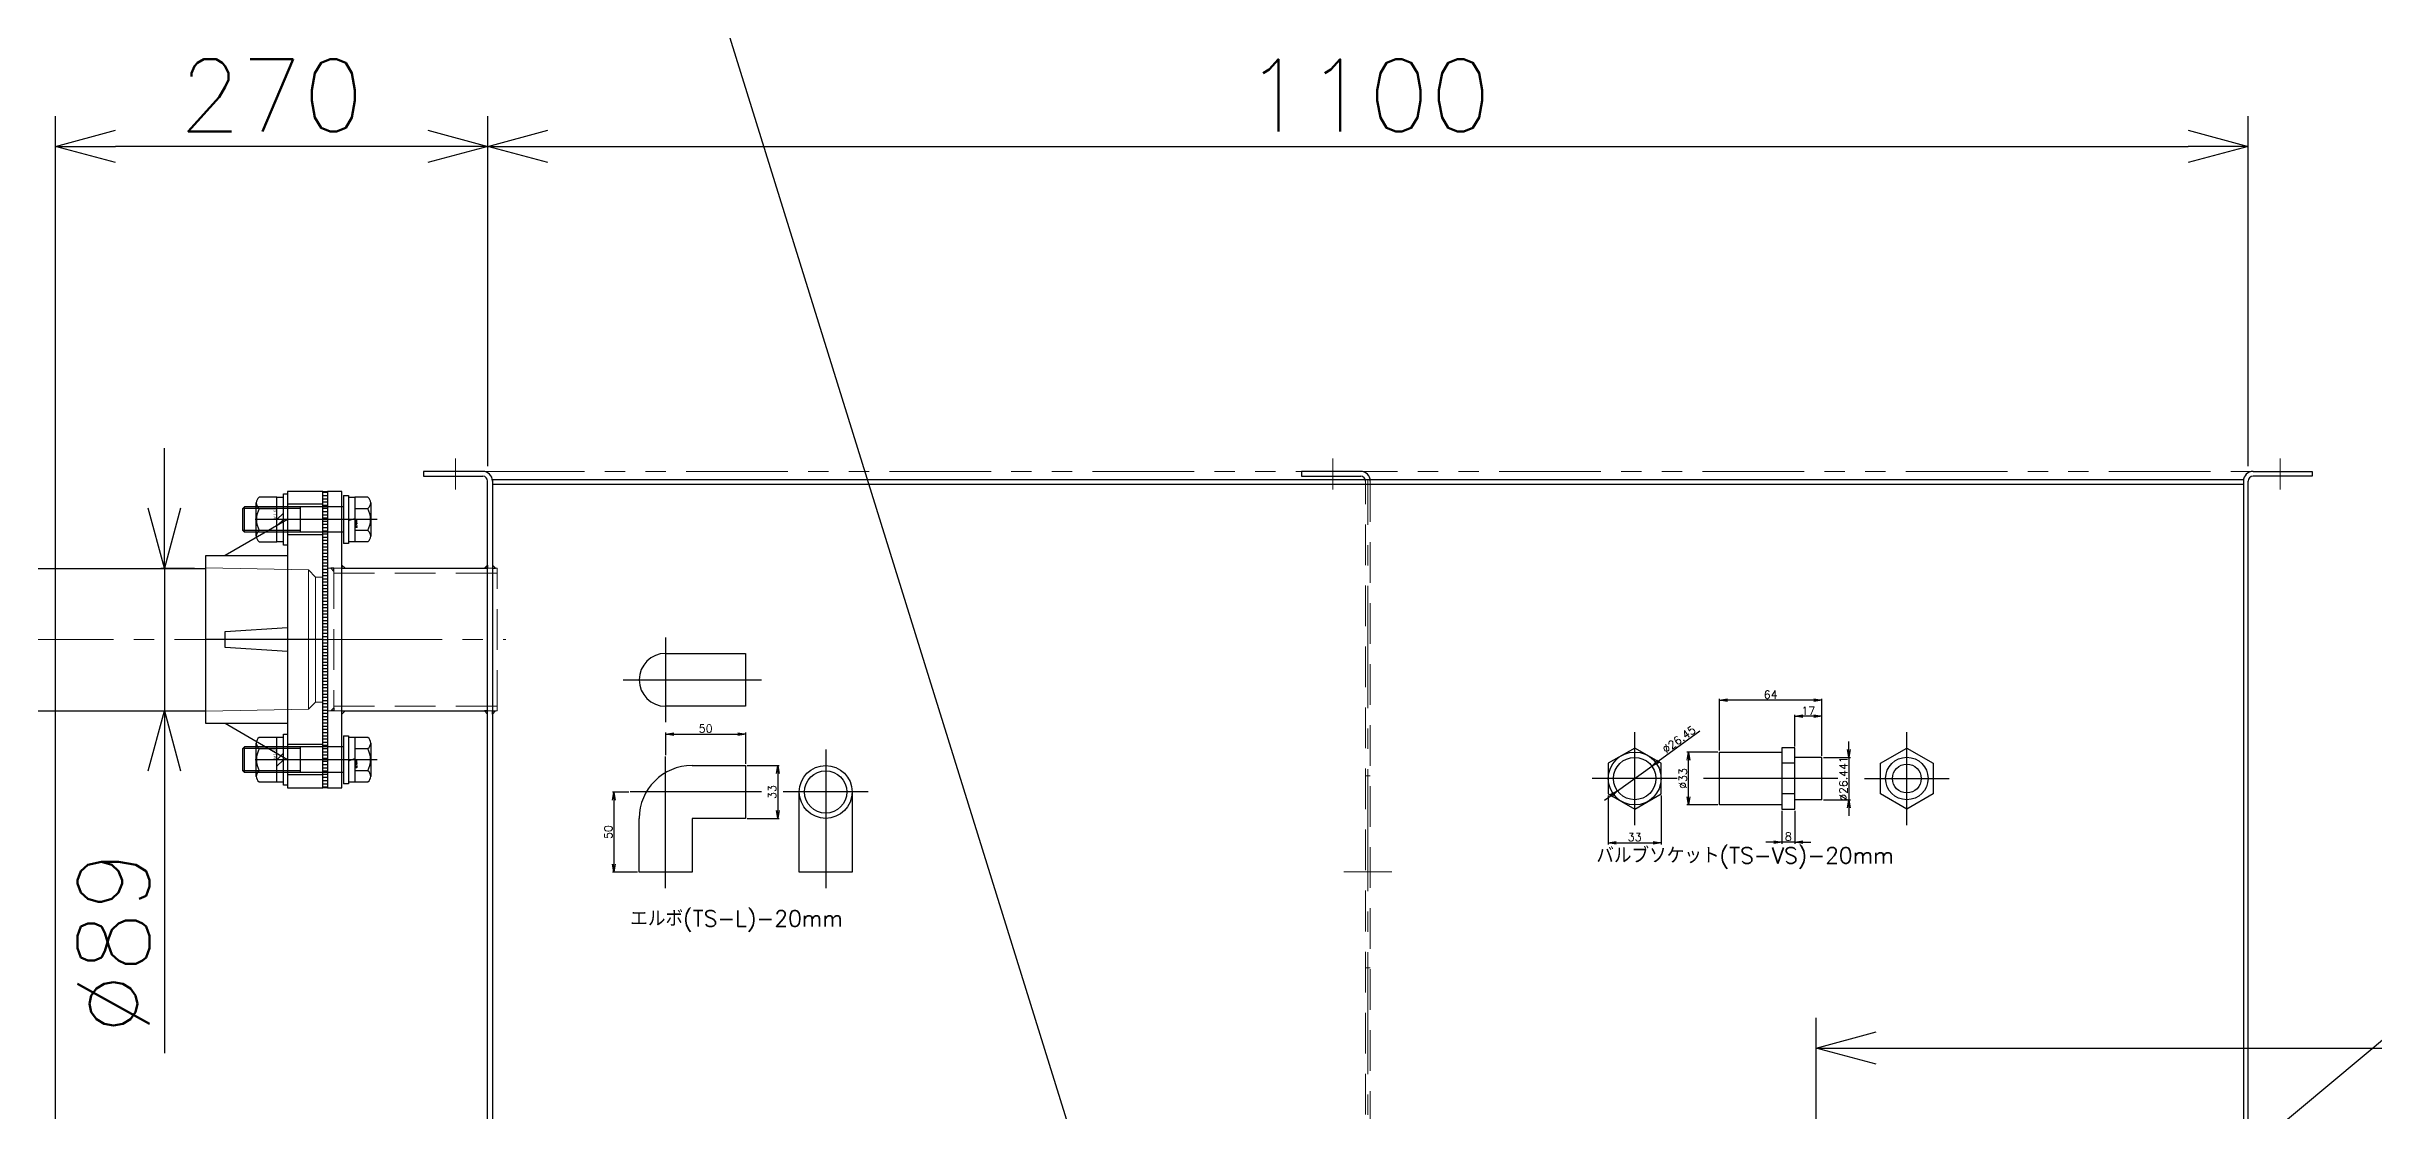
# Model space of a CAD drawing. Header units: millimetres. Extents: x -8731 to 85711, y -14522 to 31379.
# Drawn here: x 74597 to 76051, y 2249 to 2913 of the extents above; entities that cross this region are included whole.
import ezdxf
from ezdxf import colors
from ezdxf.entities.mleader import LeaderData, LeaderLine
from ezdxf.enums import TextEntityAlignment as Align
from ezdxf.math import Vec2, Vec3

# ---------------------------------------------------------------- set-up
doc = ezdxf.new("R2010")
doc.units = ezdxf.units.MM
doc.header["$LTSCALE"] = 4
doc.header["$PDMODE"] = 99
doc.header["$PDSIZE"] = 1
for name, pattern in [('CENTER2', [28.575, 19.05, -3.175, 3.175, -3.175]), ('HIDDEN', [9.525, 6.35, -3.175]), ('PHANTOM2', [31.75, 15.875, -3.175, 3.175, -3.175, 3.175, -3.175])]:
    doc.linetypes.add(name, pattern=pattern)
for name, color, linetype, lineweight in [('04_HIDDEN', 2, 'HIDDEN', 13), ('05_CENTER', 4, 'CENTER2', 13), ('06_PHANTOM', 2, 'PHANTOM2', 13), ('08_DIM', 3, 'Continuous', 13)]:
    doc.layers.add(name, color=color, linetype=linetype, lineweight=lineweight)
doc.layers.add('10_DRAFT', color=8, linetype='Continuous', lineweight=0, plot=False)
for name, color, linetype in [('DIM', 7, 'Continuous'), ('HOJO', 7, 'Continuous'), ('TEXT', 7, 'Continuous')]:
    doc.layers.add(name, color=color, linetype=linetype)
doc.styles.add('KANJI0', font='txt.shx', dxfattribs={"width": 0.9, "height": 30, "bigfont": 'bigfont'})
doc.styles.add('KSS_TXT', font='txt.shx', dxfattribs={"bigfont": 'extfont2.shx'})
doc.styles.get("Standard").update_dxf_attribs({"font": 'txt.shx', "bigfont": 'extfont2.shx'})
doc.dimstyles.new('KSS_DIM', dxfattribs={"dimscale": 3, "dimtxt": 3, "dimasz": 2.5, "dimexe": 1.25, "dimexo": 0.625, "dimtad": 1, "dimdsep": 46, "dimtxsty": 'KSS_TXT', "dimblk": 'OPEN30', "dimcen": 0, "dimazin": 2, "dimtfac": 0.75, "dimtmove": 0, "dimatfit": 3, "dimldrblk": 'OPEN30', "dimfxl": 1, "dimtolj": 1, "dimarcsym": 0})
doc.dimstyles.get("Standard").update_dxf_attribs({"dimtxt": 5, "dimasz": 5, "dimexe": 1, "dimexo": 1, "dimgap": 1, "dimtad": 3, "dimdec": 4, "dimdsep": 46, "dimtxsty": 'Standard', "dimblk1": 'OPEN', "dimblk2": 'OPEN', "dimsah": 1, "dimcen": 0, "dimadec": 0, "dimazin": 0, "dimtfac": 1, "dimtdec": 4, "dimtix": 1, "dimtmove": 2, "dimatfit": 3, "dimldrblk": 'OPEN', "dimfxl": 1, "dimtvp": 1, "dimtolj": 1, "dimtzin": 0, "dimarcsym": 0})

# ---------------------------------------------------------------- blocks, each defined once
blk = doc.blocks.new('AM_BALLOON1')
at = {"transparency": 16777216}
blk.add_circle((0, 0), 5, dxfattribs=at)
blk.add_attdef('B_NUMBER', text='', height=3, dxfattribs=at).set_placement((0, 0), align=Align.MIDDLE_CENTER)
blk = doc.blocks.new('_OPEN')
at = {"color": 0, "linetype": 'ByBlock'}
for p, q in [((-1, 0.167), (0, 0)), ((0, 0), (-1, -0.167)), ((0, 0), (-1, 0))]:
    blk.add_line(p, q, dxfattribs=at)
blk = doc.blocks.new('A$C458E1DAF_1')
at = {"color": 0}
for p, q in [((-13.9, 15.1), (-13.9, 7)), ((-10.4, 17), (10.4, 17)), ((-6.9, 7), (-6.9, 15.1)), ((6.9, 15.1), (6.9, 7)), ((13.8, 7), (13.8, 15.1)), ((-15, 0), (-15, 3)), ((-15, 3), (15, 3)), ((-15, 0), (15, 0)), ((-14, 3), (-14, 7)), ((-14, 7), (14, 7)), ((-8, 0), (-8, -61.9)), ((0.7, 3), (-0.7, 7)), ((8, 0), (8, -61.9)), ((14, 7), (14, 3)), ((15, 3), (15, 0)), ((8, -27), (-8, -27)), ((-6.9, -27), (-6.9, -63)), ((6.9, -27), (6.9, -63)), ((8, -61.9), (-8, -61.9)), ((-8, -61.9), (-6.9, -63)), ((6.9, -63), (-6.9, -63)), ((8, -61.9), (6.9, -63))]:
    blk.add_line(p, q, dxfattribs=at)
at = {"color": 0, "linetype": 'CENTER2'}
blk.add_line((0, 20.9), (0, -66), dxfattribs=at)
at = {"color": 0}
for centre, radius, start, end in [((-10.4, 12.8), 4.16, 33.626, 146.374), ((0, 3.1), 13.8, 60, 120), ((10.4, 12.8), 4.16, 33.626, 146.374)]:
    blk.add_arc(centre, radius, start, end, dxfattribs=at)
at = {"layer": '10_DRAFT', "style": 'KANJI0', "width": 0.82}
blk.add_text('M16x70', height=1, dxfattribs=at).set_placement((0.4, 7.5))
blk = doc.blocks.new('A$C31EE73BD_1_1_1')
h = blk.add_hatch()
h.set_pattern_fill('_USER', color=3, scale=2, pattern_type=0)
h.set_pattern_definition([(0, (-5932.5162, -6999.3153), (0, 2), [])])
h.paths.add_polyline_path([(0, 92.5), (-3, 92.5), (-3, -92.5), (0, -92.5)])
at = {"color": 3}
blk.add_lwpolyline([(0, -92.5), (-3, -92.5), (-3, 92.5), (0, 92.5)], close=True, dxfattribs=at)
blk = doc.blocks.new('M16Nza_1_1_1')
at = {"color": 0}
for p, q in [((-13.9, 17.7), (-13.9, 6.6)), ((-10.4, 19.6), (10.4, 19.6)), ((-6.9, 6.6), (-6.9, 17.7)), ((6.9, 17.7), (6.9, 6.6)), ((13.9, 6.6), (13.9, 17.7)), ((-14, 2.6), (-14, 6.6)), ((-14, 6.6), (14, 6.6)), ((-4, 6.6), (0, 2.6)), ((0, 6.6), (4, 2.6)), ((14, 6.6), (14, 2.6))]:
    blk.add_line(p, q, dxfattribs=at)
at = {"color": 0, "linetype": 'CENTER2'}
blk.add_line((0, 0), (0, 19.6), dxfattribs=at)
at = {"color": 0}
blk.add_lwpolyline([(-16, 2.6), (16, 2.6), (16, 0), (-16, 0)], close=True, dxfattribs=at)
for centre, radius, start, end in [((-10.4, 15.4), 4.16, 33.626, 146.374), ((0, 5.7), 13.8, 60, 120), ((10.4, 15.4), 4.16, 33.626, 146.374)]:
    blk.add_arc(centre, radius, start, end, dxfattribs=at)
at = {"layer": '10_DRAFT', "style": 'KANJI0', "width": 0.82}
blk.add_text('Ｍ１６', height=1.71, dxfattribs=at).set_placement((0.4, 6.8))
blk = doc.blocks.new('TSフランジ-JIS10K-80mmb_1')
at = {"color": 0}
for p, q in [((-52.5, 73), (52.5, 73)), ((-52.5, 22), (-52.5, 73)), ((52.5, 73), (52.5, 22)), ((-75, 22), (-52.5, 61)), ((-7.5, 22), (-5, 61)), ((-5, 61), (5, 61)), ((5, 61), (7.5, 22)), ((75, 22), (52.5, 61)), ((-92.5, 22), (-92.5, 0)), ((92.5, 22), (-92.5, 22)), ((92.5, 0), (92.5, 22)), ((-92.5, 0), (92.5, 0))]:
    blk.add_line(p, q, dxfattribs=at)
at = {"color": 0, "linetype": 'CENTER2'}
for p, q in [((0, 0), (0, 73)), ((-75, -5.6), (-75, 27)), ((75, -5.6), (75, 27))]:
    blk.add_line(p, q, dxfattribs=at)
at = {"color": 0, "linetype": 'HIDDEN'}
for p, q in [((-84.5, 0), (-84.5, 22)), ((-65.5, 0), (-65.5, 22)), ((65.5, 0), (65.5, 22)), ((84.5, 0), (84.5, 22))]:
    blk.add_line(p, q, dxfattribs=at)
at = {"layer": '10_DRAFT'}
for p, q in [((-44.8, 73), (-43.5, 9)), ((44.8, 73), (43.5, 9)), ((-43.5, 9), (-39, 4.5)), ((-43.5, 9), (43.5, 9)), ((-39, 4.5), (-39, 0)), ((-39, 4.5), (39, 4.5)), ((43.5, 9), (39, 4.5)), ((39, 4.5), (39, 0))]:
    blk.add_line(p, q, dxfattribs=at)
blk = doc.blocks.new('A$C48C628A5_1_1_1')
at = {"color": 0}
for p, q in [((-60, 199.5), (74, 199.5)), ((-60, 110.5), (74, 110.5))]:
    blk.add_line(p, q, dxfattribs=at)
at = {"layer": '05_CENTER'}
blk.add_line((-60, 155), (74, 155), dxfattribs=at)
at = {"color": 4, "rotation": 90}
blk.add_blockref('TSフランジ-JIS10K-80mmb_1', (147, 155), dxfattribs=at)
blk.add_blockref('A$C31EE73BD_1_1_1', (150, 155))
for name, p, rotation in [('A$C458E1DAF_1', (160, 230), 270), ('M16Nza_1_1_1', (125, 230), 90), ('A$C458E1DAF_1', (160, 80), 270), ('M16Nza_1_1_1', (125, 80), 90)]:
    blk.add_blockref(name, p, dxfattribs=dict(rotation=rotation))
blk = doc.blocks.new('_Open30')
at = {"color": 0, "linetype": 'ByBlock', "lineweight": -2}
for p, q in [((-1, 0.268), (0, 0)), ((0, 0), (-1, -0.268)), ((0, 0), (-1, 0))]:
    blk.add_line(p, q, dxfattribs=at)
blk = doc.blocks.new('*D4639')
at = {"layer": '08_DIM', "color": 0, "lineweight": -2, "transparency": 16777216}
for p, q in [((74602.9, 2055.1), (74602.9, 2869.5)), ((74872.9, 2651.1), (74872.9, 2869.5)), ((74835.4, 2850.7), (74640.4, 2850.7))]:
    blk.add_line(p, q, dxfattribs=at)
at = {"layer": 'Defpoints', "color": 0, "transparency": 16777216}
for p in [(74602.9, 2850.7), (74872.9, 2641.7), (74602.9, 2045.7)]:
    blk.add_point(p, dxfattribs=at)
at = {"layer": '08_DIM', "color": 0, "lineweight": -2, "transparency": 16777216, "xscale": 37.5, "yscale": 37.5, "zscale": 37.5, "rotation": 180}
blk.add_blockref('_Open30', (74602.9, 2850.7), dxfattribs=at)
at = {"layer": '08_DIM', "color": 0, "lineweight": -2, "transparency": 16777216, "xscale": 37.5, "yscale": 37.5, "zscale": 37.5}
blk.add_blockref('_Open30', (74872.9, 2850.7), dxfattribs=at)
at = {"layer": '08_DIM', "color": 0, "transparency": 16777216, "insert": (74737.9, 2882.6), "char_height": 45, "attachment_point": 5, "style": 'KSS_TXT'}
blk.add_mtext('\\A1;270', dxfattribs=at)
blk = doc.blocks.new('*D4640')
at = {"layer": '08_DIM', "color": 0, "lineweight": -2, "transparency": 16777216}
for p, q in [((74872.9, 2651.1), (74872.9, 2869.5)), ((75972.9, 2651.1), (75972.9, 2869.5)), ((74910.4, 2850.7), (75935.4, 2850.7))]:
    blk.add_line(p, q, dxfattribs=at)
at = {"layer": 'Defpoints', "color": 0, "transparency": 16777216}
for p in [(75972.9, 2850.7), (74872.9, 2641.7), (75972.9, 2641.7)]:
    blk.add_point(p, dxfattribs=at)
at = {"layer": '08_DIM', "color": 0, "lineweight": -2, "transparency": 16777216, "xscale": 37.5, "yscale": 37.5, "zscale": 37.5, "rotation": 180}
blk.add_blockref('_Open30', (74872.9, 2850.7), dxfattribs=at)
at = {"layer": '08_DIM', "color": 0, "lineweight": -2, "transparency": 16777216, "xscale": 37.5, "yscale": 37.5, "zscale": 37.5}
blk.add_blockref('_Open30', (75972.9, 2850.7), dxfattribs=at)
at = {"layer": '08_DIM', "color": 0, "transparency": 16777216, "insert": (75422.9, 2882.6), "char_height": 45, "attachment_point": 5, "style": 'KSS_TXT'}
blk.add_mtext('\\A1;1100', dxfattribs=at)
blk = doc.blocks.new('*D4704')
at = {"layer": '08_DIM', "color": 0, "lineweight": -2, "transparency": 16777216}
for p, q in [((75702.9, 2090.3), (75702.9, 2306.4)), ((76852.9, 1989.6), (76852.9, 2306.4)), ((75740.4, 2287.6), (76815.4, 2287.6))]:
    blk.add_line(p, q, dxfattribs=at)
at = {"layer": 'Defpoints', "color": 0, "transparency": 16777216}
for p in [(76852.9, 2287.6), (75702.9, 2081), (76852.9, 1980.2)]:
    blk.add_point(p, dxfattribs=at)
at = {"layer": '08_DIM', "color": 0, "lineweight": -2, "transparency": 16777216, "xscale": 37.5, "yscale": 37.5, "zscale": 37.5, "rotation": 180}
blk.add_blockref('_Open30', (75702.9, 2287.6), dxfattribs=at)
at = {"layer": '08_DIM', "color": 0, "lineweight": -2, "transparency": 16777216, "xscale": 37.5, "yscale": 37.5, "zscale": 37.5}
blk.add_blockref('_Open30', (76852.9, 2287.6), dxfattribs=at)
at = {"layer": '08_DIM', "color": 0, "transparency": 16777216, "insert": (76277.9, 2319.5), "char_height": 45, "attachment_point": 5, "style": 'KSS_TXT'}
blk.add_mtext('\\A1;1150', dxfattribs=at)
blk = doc.blocks.new('*D4713')
at = {"layer": '08_DIM', "color": 0, "lineweight": -2, "transparency": 16777216}
for p, q in [((74670.9, 2624.7), (74670.9, 2662.2)), ((74668.6, 2587.2), (74689.7, 2587.2)), ((74670.9, 2587.2), (74670.9, 2498.2)), ((74668.8, 2498.2), (74689.7, 2498.2)), ((74670.9, 2460.7), (74670.9, 2284.4))]:
    blk.add_line(p, q, dxfattribs=at)
at = {"layer": 'Defpoints', "color": 0, "transparency": 16777216}
for p in [(74659.3, 2587.2), (74659.4, 2498.2), (74670.9, 2498.2)]:
    blk.add_point(p, dxfattribs=at)
at = {"layer": '08_DIM', "color": 0, "lineweight": -2, "transparency": 16777216, "xscale": 37.5, "yscale": 37.5, "zscale": 37.5}
for p, rotation in [((74670.9, 2587.2), 270), ((74670.9, 2498.2), 90)]:
    blk.add_blockref('_Open30', p, dxfattribs=dict(at, rotation=rotation))
at = {"layer": '08_DIM', "color": 0, "transparency": 16777216, "insert": (74639.1, 2353.8), "char_height": 45, "attachment_point": 5, "rotation": 90, "style": 'KSS_TXT'}
blk.add_mtext('\\A1;%%C89', dxfattribs=at)
blk = doc.blocks.new('*D4809')
at = {"layer": 'Defpoints', "color": 0, "linetype": 'Continuous', "transparency": 16777216}
for p in [(74962, 2447.5), (74951.8, 2397.5), (74967.6, 2397.5)]:
    blk.add_point(p, dxfattribs=at)
at = {"layer": 'DIM', "color": 0, "linetype": 'Continuous', "lineweight": -2, "transparency": 16777216}
for p, q in [((74961, 2447.5), (74950.8, 2447.5)), ((74951.8, 2442.5), (74951.8, 2402.5)), ((74966.6, 2397.5), (74950.8, 2397.5))]:
    blk.add_line(p, q, dxfattribs=at)
at = {"layer": 'DIM', "color": 0, "linetype": 'Continuous', "lineweight": -2, "transparency": 16777216, "xscale": 5, "yscale": 5, "zscale": 5}
for p, rotation in [((74951.8, 2447.5), 90), ((74951.8, 2397.5), 270)]:
    blk.add_blockref('_OPEN', p, dxfattribs=dict(at, rotation=rotation))
at = {"layer": 'DIM', "color": 0, "linetype": 'Continuous', "transparency": 16777216, "insert": (74948.3, 2422.5), "char_height": 5, "attachment_point": 5, "rotation": 90}
blk.add_mtext('\\A1;50', dxfattribs=at)
blk = doc.blocks.new('*D4810')
at = {"layer": 'Defpoints', "color": 0, "linetype": 'Continuous', "transparency": 16777216}
for p in [(75034.1, 2483.6), (74984.1, 2469.6), (75034.1, 2464)]:
    blk.add_point(p, dxfattribs=at)
at = {"layer": 'DIM', "color": 0, "linetype": 'Continuous', "lineweight": -2, "transparency": 16777216}
for p, q in [((74984.1, 2470.6), (74984.1, 2484.6)), ((74989.1, 2483.6), (75029.1, 2483.6)), ((75034.1, 2465), (75034.1, 2484.6))]:
    blk.add_line(p, q, dxfattribs=at)
at = {"layer": 'DIM', "color": 0, "linetype": 'Continuous', "lineweight": -2, "transparency": 16777216, "xscale": 5, "yscale": 5, "zscale": 5, "rotation": 180}
blk.add_blockref('_OPEN', (74984.1, 2483.6), dxfattribs=at)
at = {"layer": 'DIM', "color": 0, "linetype": 'Continuous', "lineweight": -2, "transparency": 16777216, "xscale": 5, "yscale": 5, "zscale": 5}
blk.add_blockref('_OPEN', (75034.1, 2483.6), dxfattribs=at)
at = {"layer": 'DIM', "color": 0, "linetype": 'Continuous', "transparency": 16777216, "insert": (75009.1, 2487.1), "char_height": 5, "attachment_point": 5}
blk.add_mtext('\\A1;50', dxfattribs=at)
blk = doc.blocks.new('*D4811')
at = {"layer": 'Defpoints', "color": 0, "linetype": 'Continuous', "transparency": 16777216}
for p in [(75034.1, 2464), (75034.1, 2431), (75054.1, 2431)]:
    blk.add_point(p, dxfattribs=at)
at = {"layer": 'DIM', "color": 0, "linetype": 'Continuous', "lineweight": -2, "transparency": 16777216}
for p, q in [((75035.1, 2464), (75055.1, 2464)), ((75054.1, 2459), (75054.1, 2436)), ((75035.1, 2431), (75055.1, 2431))]:
    blk.add_line(p, q, dxfattribs=at)
at = {"layer": 'DIM', "color": 0, "linetype": 'Continuous', "lineweight": -2, "transparency": 16777216, "xscale": 5, "yscale": 5, "zscale": 5}
for p, rotation in [((75054.1, 2464), 90), ((75054.1, 2431), 270)]:
    blk.add_blockref('_OPEN', p, dxfattribs=dict(at, rotation=rotation))
at = {"layer": 'DIM', "color": 0, "linetype": 'Continuous', "transparency": 16777216, "insert": (75050.6, 2447.5), "char_height": 5, "attachment_point": 5, "rotation": 90}
blk.add_mtext('\\A1;33', dxfattribs=at)
blk = doc.blocks.new('*D4812')
at = {"layer": 'Defpoints', "color": 0, "linetype": 'Continuous', "transparency": 16777216}
for p in [(75681.5, 2436.8), (75689.5, 2436.8), (75681.5, 2416.2)]:
    blk.add_point(p, dxfattribs=at)
at = {"layer": 'DIM', "color": 0, "linetype": 'Continuous', "lineweight": -2, "transparency": 16777216}
for p, q in [((75681.5, 2435.8), (75681.5, 2415.2)), ((75689.5, 2435.8), (75689.5, 2415.2)), ((75676.5, 2416.2), (75671.5, 2416.2)), ((75689.5, 2416.2), (75681.5, 2416.2)), ((75694.5, 2416.2), (75699.5, 2416.2))]:
    blk.add_line(p, q, dxfattribs=at)
at = {"layer": 'DIM', "color": 0, "linetype": 'Continuous', "lineweight": -2, "transparency": 16777216, "xscale": 5, "yscale": 5, "zscale": 5}
blk.add_blockref('_OPEN', (75681.5, 2416.2), dxfattribs=at)
at = {"layer": 'DIM', "color": 0, "linetype": 'Continuous', "lineweight": -2, "transparency": 16777216, "xscale": 5, "yscale": 5, "zscale": 5, "rotation": 180}
blk.add_blockref('_OPEN', (75689.5, 2416.2), dxfattribs=at)
at = {"layer": 'DIM', "color": 0, "linetype": 'Continuous', "transparency": 16777216, "insert": (75685.5, 2419.7), "char_height": 5, "attachment_point": 5}
blk.add_mtext('\\A1;8', dxfattribs=at)
blk = doc.blocks.new('*D4813')
at = {"layer": 'Defpoints', "color": 0, "linetype": 'Continuous', "transparency": 16777216}
for p in [(75573, 2446.4), (75606, 2446.4), (75606, 2415.8)]:
    blk.add_point(p, dxfattribs=at)
at = {"layer": 'DIM', "color": 0, "linetype": 'Continuous', "lineweight": -2, "transparency": 16777216}
for p, q in [((75573, 2445.4), (75573, 2414.8)), ((75606, 2445.4), (75606, 2414.8)), ((75578, 2415.8), (75601, 2415.8))]:
    blk.add_line(p, q, dxfattribs=at)
at = {"layer": 'DIM', "color": 0, "linetype": 'Continuous', "lineweight": -2, "transparency": 16777216, "xscale": 5, "yscale": 5, "zscale": 5, "rotation": 180}
blk.add_blockref('_OPEN', (75573, 2415.8), dxfattribs=at)
at = {"layer": 'DIM', "color": 0, "linetype": 'Continuous', "lineweight": -2, "transparency": 16777216, "xscale": 5, "yscale": 5, "zscale": 5}
blk.add_blockref('_OPEN', (75606, 2415.8), dxfattribs=at)
at = {"layer": 'DIM', "color": 0, "linetype": 'Continuous', "transparency": 16777216, "insert": (75589.5, 2419.3), "char_height": 5, "attachment_point": 5}
blk.add_mtext('\\A1;33', dxfattribs=at)
blk = doc.blocks.new('*D4814')
at = {"layer": 'Defpoints', "color": 0, "linetype": 'Continuous', "transparency": 16777216}
for p in [(75623.2, 2472.4), (75642.5, 2472.4), (75642.5, 2439.4)]:
    blk.add_point(p, dxfattribs=at)
at = {"layer": 'DIM', "color": 0, "linetype": 'Continuous', "lineweight": -2, "transparency": 16777216}
for p, q in [((75641.5, 2472.4), (75622.2, 2472.4)), ((75623.2, 2444.4), (75623.2, 2467.4)), ((75641.5, 2439.4), (75622.2, 2439.4))]:
    blk.add_line(p, q, dxfattribs=at)
at = {"layer": 'DIM', "color": 0, "linetype": 'Continuous', "lineweight": -2, "transparency": 16777216, "xscale": 5, "yscale": 5, "zscale": 5}
for p, rotation in [((75623.2, 2472.4), 90), ((75623.2, 2439.4), 270)]:
    blk.add_blockref('_OPEN', p, dxfattribs=dict(at, rotation=rotation))
at = {"layer": 'DIM', "color": 0, "linetype": 'Continuous', "transparency": 16777216, "insert": (75619.7, 2455.9), "char_height": 5, "attachment_point": 5, "rotation": 90}
blk.add_mtext('\\A1;%%c33', dxfattribs=at)
blk = doc.blocks.new('*D4815')
at = {"layer": 'Defpoints', "color": 0, "linetype": 'Continuous', "transparency": 16777216}
for p in [(75689.5, 2494.8), (75689.5, 2475), (75706.5, 2469.2)]:
    blk.add_point(p, dxfattribs=at)
at = {"layer": 'DIM', "color": 0, "linetype": 'Continuous', "lineweight": -2, "transparency": 16777216}
for p, q in [((75689.5, 2476), (75689.5, 2495.8)), ((75701.5, 2494.8), (75694.5, 2494.8)), ((75706.5, 2470.2), (75706.5, 2495.8))]:
    blk.add_line(p, q, dxfattribs=at)
at = {"layer": 'DIM', "color": 0, "linetype": 'Continuous', "lineweight": -2, "transparency": 16777216, "xscale": 5, "yscale": 5, "zscale": 5, "rotation": 180}
blk.add_blockref('_OPEN', (75689.5, 2494.8), dxfattribs=at)
at = {"layer": 'DIM', "color": 0, "linetype": 'Continuous', "lineweight": -2, "transparency": 16777216, "xscale": 5, "yscale": 5, "zscale": 5}
blk.add_blockref('_OPEN', (75706.5, 2494.8), dxfattribs=at)
at = {"layer": 'DIM', "color": 0, "linetype": 'Continuous', "transparency": 16777216, "insert": (75698, 2498.3), "char_height": 5, "attachment_point": 5}
blk.add_mtext('\\A1;17', dxfattribs=at)
blk = doc.blocks.new('*D4816')
at = {"layer": 'Defpoints', "color": 0, "linetype": 'Continuous', "transparency": 16777216}
for p in [(75642.5, 2504.8), (75642.5, 2472.4), (75706.5, 2469.2)]:
    blk.add_point(p, dxfattribs=at)
at = {"layer": 'DIM', "color": 0, "linetype": 'Continuous', "lineweight": -2, "transparency": 16777216}
for p, q in [((75642.5, 2473.4), (75642.5, 2505.8)), ((75701.5, 2504.8), (75647.5, 2504.8)), ((75706.5, 2470.2), (75706.5, 2505.8))]:
    blk.add_line(p, q, dxfattribs=at)
at = {"layer": 'DIM', "color": 0, "linetype": 'Continuous', "lineweight": -2, "transparency": 16777216, "xscale": 5, "yscale": 5, "zscale": 5, "rotation": 180}
blk.add_blockref('_OPEN', (75642.5, 2504.8), dxfattribs=at)
at = {"layer": 'DIM', "color": 0, "linetype": 'Continuous', "lineweight": -2, "transparency": 16777216, "xscale": 5, "yscale": 5, "zscale": 5}
blk.add_blockref('_OPEN', (75706.5, 2504.8), dxfattribs=at)
at = {"layer": 'DIM', "color": 0, "linetype": 'Continuous', "transparency": 16777216, "insert": (75674.5, 2508.3), "char_height": 5, "attachment_point": 5}
blk.add_mtext('\\A1;64', dxfattribs=at)
blk = doc.blocks.new('*D4817')
at = {"layer": 'Defpoints', "color": 0, "linetype": 'Continuous', "transparency": 16777216}
for p in [(75600.3, 2463.7), (75578.8, 2448.2)]:
    blk.add_point(p, dxfattribs=at)
at = {"layer": 'DIM', "color": 0, "linetype": 'Continuous', "lineweight": -2, "transparency": 16777216}
for p, q in [((75630.2, 2485.4), (75604.3, 2466.6)), ((75578.8, 2448.2), (75600.3, 2463.7)), ((75574.8, 2445.2), (75570.7, 2442.3))]:
    blk.add_line(p, q, dxfattribs=at)
at = {"layer": 'DIM', "color": 0, "linetype": 'Continuous', "lineweight": -2, "transparency": 16777216, "xscale": 5, "yscale": 5, "zscale": 5}
for p, rotation in [((75600.3, 2463.7), 215.9084803045367), ((75578.8, 2448.2), 35.9084803045367)]:
    blk.add_blockref('_OPEN', p, dxfattribs=dict(at, rotation=rotation))
at = {"layer": 'DIM', "color": 0, "linetype": 'Continuous', "transparency": 16777216, "insert": (75617.2, 2480.3), "char_height": 5, "attachment_point": 5, "rotation": 35.9085}
blk.add_mtext('\\A1;∅26.45', dxfattribs=at)
blk = doc.blocks.new('*D4818')
at = {"layer": 'Defpoints', "color": 0, "linetype": 'Continuous', "transparency": 16777216}
for p in [(75706.5, 2469.1), (75706.5, 2442.7), (75723.4, 2442.7)]:
    blk.add_point(p, dxfattribs=at)
at = {"layer": 'DIM', "color": 0, "linetype": 'Continuous', "lineweight": -2, "transparency": 16777216}
for p, q in [((75723.4, 2474.1), (75723.4, 2479.1)), ((75707.5, 2469.1), (75724.4, 2469.1)), ((75723.4, 2469.1), (75723.4, 2442.7)), ((75707.5, 2442.7), (75724.4, 2442.7)), ((75723.4, 2437.7), (75723.4, 2432.7))]:
    blk.add_line(p, q, dxfattribs=at)
at = {"layer": 'DIM', "color": 0, "linetype": 'Continuous', "lineweight": -2, "transparency": 16777216, "xscale": 5, "yscale": 5, "zscale": 5}
for p, rotation in [((75723.4, 2469.1), 270), ((75723.4, 2442.7), 90)]:
    blk.add_blockref('_OPEN', p, dxfattribs=dict(at, rotation=rotation))
at = {"layer": 'DIM', "color": 0, "linetype": 'Continuous', "transparency": 16777216, "insert": (75719.9, 2455.9), "char_height": 5, "attachment_point": 5, "rotation": 90}
blk.add_mtext('\\A1;%%c26.441', dxfattribs=at)

msp = doc.modelspace()

# ---------------------------------------------------------------- linework, layer by layer
for p, q in [((74869.86228, 2647.69256), (74832.86228, 2647.69256)), ((74832.86228, 2647.69256), (74832.86228, 2644.69256)), ((75418.36228, 2647.69256), (75381.36228, 2647.69256)), ((75381.36228, 2647.69256), (75381.36228, 2644.69256)), ((75975.86228, 2647.69256), (76012.86228, 2647.69256)), ((76012.86228, 2647.69256), (76012.86228, 2644.69256)), ((74832.86228, 2644.69256), (74869.86228, 2644.69256)), ((75381.36228, 2644.69256), (75418.36228, 2644.69256)), ((76012.86228, 2644.69256), (75975.86228, 2644.69256))]:
    msp.add_line(p, q)
at = {"color": 0}
for p, q in [((74872.86228, 2053.69256), (74872.86228, 2641.69256)), ((74875.86228, 2642.69256), (75969.86228, 2642.69256)), ((74875.86228, 2642.69256), (75969.86228, 2642.69256)), ((74875.86228, 2642.69256), (74875.86228, 2052.69256)), ((74875.86228, 2639.69256), (75969.86228, 2639.69256)), ((75421.36228, 2642.69256), (75424.36228, 2642.69256)), ((75969.86228, 2642.69256), (75969.86228, 2052.69256)), ((75972.86228, 2053.69256), (75972.86228, 2641.69256)), ((74781.86228, 2587.24256), (74872.86228, 2587.24256)), ((74781.86228, 2498.14256), (74872.86228, 2498.14256))]:
    msp.add_line(p, q, dxfattribs=at)
at = {"color": 7, "linetype": 'Continuous'}
for p, q in [((74984.06568, 2534.04259), (75034.06568, 2534.04259)), ((75034.06568, 2534.04259), (75034.06568, 2501.04259)), ((75034.06568, 2501.04259), (74984.06568, 2501.04259)), ((75589.54995, 2474.97292), (75573.04995, 2465.44664)), ((75606.04995, 2465.44664), (75589.54995, 2474.97292)), ((75642.54995, 2439.42036), (75642.54995, 2472.42036)), ((75642.54995, 2472.42036), (75681.54995, 2472.42036)), ((75681.54995, 2474.99664), (75681.54995, 2436.84409)), ((75689.54995, 2474.99664), (75681.54995, 2474.99664)), ((75689.54995, 2436.84409), (75689.54995, 2474.99664)), ((75743.04995, 2465.44664), (75759.54995, 2474.97292)), ((75759.54995, 2474.97292), (75776.04995, 2465.44664)), ((75000.56569, 2464.04259), (75034.06568, 2464.04259)), ((75034.06568, 2464.04259), (75034.06568, 2431.04259)), ((75573.04995, 2465.44664), (75573.04995, 2446.39408)), ((75606.04995, 2446.39408), (75606.04995, 2465.44664)), ((75689.54995, 2465.47036), (75681.54995, 2465.47036)), ((75706.54995, 2469.14086), (75689.54995, 2469.14086)), ((75706.54995, 2442.69986), (75706.54995, 2469.14086)), ((75743.04995, 2446.39408), (75743.04995, 2465.44664)), ((75776.04995, 2465.44664), (75776.04995, 2446.39408)), ((75067.56568, 2397.54259), (75067.56568, 2447.54259)), ((75100.56568, 2447.54259), (75100.56568, 2397.54259)), ((75573.04995, 2446.39408), (75589.54995, 2436.86781)), ((75589.54995, 2436.86781), (75606.04995, 2446.39408)), ((75689.54995, 2446.37036), (75681.54995, 2446.37036)), ((75706.54995, 2442.69986), (75689.54995, 2442.69986)), ((75759.54995, 2436.86781), (75743.04995, 2446.39408)), ((75776.04995, 2446.39408), (75759.54995, 2436.86781)), ((74967.56568, 2397.54259), (74967.56568, 2431.04258)), ((75000.56568, 2431.04258), (75000.56568, 2397.54259)), ((75034.06568, 2431.04259), (75000.56569, 2431.04259)), ((75681.54995, 2439.42036), (75642.54995, 2439.42036)), ((75681.54995, 2436.84409), (75689.54995, 2436.84409)), ((75000.56568, 2397.54259), (74967.56568, 2397.54259)), ((75100.56568, 2397.54259), (75067.56568, 2397.54259))]:
    msp.add_line(p, q, dxfattribs=at)
at = {"color": 0}
msp.add_lwpolyline([(74781.86228, 2635.19256), (74772.86228, 2635.19256), (74772.86228, 2450.19256), (74781.86228, 2450.19256)], close=True, dxfattribs=at)
at = {"color": 3}
for points in [[(74781.86228, 2587.24256), (74783.86228, 2587.24256), (74783.86228, 2587.24256), (74781.86228, 2589.24256)], [(74872.86228, 2587.24256), (74870.86228, 2587.24256), (74870.86228, 2587.24256), (74872.86228, 2589.24256)], [(74875.86228, 2587.24256), (74877.86228, 2587.24256), (74877.86228, 2587.24256), (74875.86228, 2589.24256)], [(74776.86228, 2587.24256), (74774.86228, 2587.24256), (74774.86228, 2587.24256), (74776.86228, 2585.24256)], [(74776.86228, 2498.14256), (74774.86228, 2498.14256), (74774.86228, 2498.14256), (74776.86228, 2500.14256)], [(74781.86228, 2498.14256), (74783.86228, 2498.14256), (74783.86228, 2498.14256), (74781.86228, 2496.14256)], [(74872.86228, 2498.14256), (74870.86228, 2498.14256), (74870.86228, 2498.14256), (74872.86228, 2496.14256)], [(74875.86228, 2498.14256), (74877.86228, 2498.14256), (74877.86228, 2498.14256), (74875.86228, 2496.14256)]]:
    msp.add_lwpolyline(points, close=True, dxfattribs=at)
at = {"color": 7, "linetype": 'Continuous'}
for centre, radius in [((75589.54995, 2455.92036), 16.5), ((75084.06568, 2447.54259), 16.5), ((75084.06568, 2447.54259), 13.225), ((75589.54995, 2455.92036), 13.225), ((75759.54995, 2455.92036), 13.25), ((75759.54995, 2455.92036), 9)]:
    msp.add_circle(centre, radius, dxfattribs=at)
for centre, radius, start, end in [((74869.86228, 2641.69256), 6, 0, 90), ((75418.36228, 2641.69256), 6, 0, 90), ((75975.86228, 2641.69256), 6, 90, 180), ((74869.86228, 2641.69256), 3, 0, 90), ((75418.36228, 2641.69256), 3, 0, 90), ((75975.86228, 2641.69256), 3, 90, 180)]:
    msp.add_arc(centre, radius, start, end)
for centre, radius, end in [((74984.06568, 2517.54259), 16.5, 270), ((75000.56569, 2431.04258), 33.00001, 180)]:
    msp.add_arc(centre, radius, 90, end, dxfattribs=at)
at = {"layer": '04_HIDDEN'}
for p, q in [((75421.36228, 2055.69256), (75421.36228, 2641.69256)), ((75424.36228, 2641.69256), (75424.36228, 2055.69256)), ((74781.86228, 2587.24256), (74772.86228, 2587.24256)), ((74776.86228, 2587.24256), (74776.86228, 2498.14256)), ((74776.86228, 2584.24256), (74878.86228, 2584.24256)), ((74878.86228, 2587.24256), (74872.86228, 2587.24256)), ((74878.86228, 2498.14256), (74878.86228, 2587.24256)), ((74776.86228, 2501.14256), (74878.86228, 2501.14256)), ((74781.86228, 2498.14256), (74772.86228, 2498.14256)), ((74878.86228, 2498.14256), (74872.86228, 2498.14256)), ((75424.36228, 2457.69256), (75421.36228, 2457.69256)), ((75424.36228, 2337.69256), (75421.36228, 2337.69256))]:
    msp.add_line(p, q, dxfattribs=at)
at = {"layer": '05_CENTER'}
for p, q in [((74852.86228, 2636.45797), (74852.86228, 2655.85586)), ((75400.86228, 2636.45797), (75400.86228, 2655.85586)), ((75992.86228, 2636.45797), (75992.86228, 2655.85586)), ((75992.86228, 2636.45797), (75992.86228, 2655.85586)), ((75422.86228, 2042.76419), (75422.86228, 2642.69256)), ((74790.96981, 2617.69256), (74764.43925, 2617.69256)), ((74768.23742, 2542.69256), (74884.21936, 2542.69256)), ((74790.96981, 2467.69256), (74764.43925, 2467.69256)), ((75437.87767, 2397.69256), (75407.81101, 2397.69256))]:
    msp.add_line(p, q, dxfattribs=at)
at = {"layer": '06_PHANTOM'}
msp.add_line((74869.86228, 2647.69256), (75975.86228, 2647.69256), dxfattribs=at)
at = {"layer": 'HOJO', "color": 2, "linetype": 'Continuous'}
for p, q in [((74984.06568, 2544.04259), (74984.06568, 2491.04259)), ((74957.56568, 2517.54259), (75044.06568, 2517.54259)), ((75084.06568, 2474.04259), (75084.06568, 2387.54259)), ((75589.54995, 2426.86781), (75589.54995, 2484.97292)), ((75759.54995, 2426.86781), (75759.54995, 2484.97292)), ((74984.06568, 2387.54259), (74984.06568, 2469.62143)), ((75044.06568, 2447.54259), (74961.98684, 2447.54259)), ((75110.56568, 2447.54259), (75057.56568, 2447.54259)), ((75616.04995, 2455.92036), (75563.04995, 2455.92036)), ((75716.54995, 2455.92036), (75632.54995, 2455.92036)), ((75733.04995, 2455.92036), (75786.04995, 2455.92036))]:
    msp.add_line(p, q, dxfattribs=at)

# ---------------------------------------------------------------- block references
msp.add_blockref('A$C48C628A5_1_1_1', (74622.86234, 2387.69256))

# ---------------------------------------------------------------- texts
at = {"layer": 'TEXT', "color": 7, "linetype": 'Continuous'}
for s, p in [('バルブソケット(TS-VS)-20mm ', (75565.54995, 2402.92036)), ('エルボ(TS-L)-20mm', (74961.98684, 2363.54259))]:
    msp.add_text(s, height=10, dxfattribs=at).set_placement(p)

# ---------------------------------------------------------------- dimensions: what is measured, and where the dimension line sits
at = {"layer": '08_DIM'}
for base, p1, p2, picture, middle in [((74602.86232, 2850.70915), (74872.86228, 2641.69256), (74602.86232, 2045.69256), '*D4639', (74737.8623, 2882.58415)), ((75972.86228, 2850.70915), (74872.86228, 2641.69256), (75972.86228, 2641.69256), '*D4640', (75422.86228, 2882.58415)), ((76852.86234, 2287.62214), (75702.86232, 2080.9707), (76852.86234, 1980.19257), '*D4704', (76277.86233, 2319.49714))]:
    dim = msp.add_linear_dim(base=base, p1=p1, p2=p2, dimstyle='KSS_DIM', override={"dimscale": 15}, dxfattribs=at)
    dim.commit()
    dim.dimension.update_dxf_attribs({"geometry": picture, "text_midpoint": middle})
dim = msp.add_linear_dim(base=(74670.94201, 2498.19256), p1=(74659.25088, 2587.19256), p2=(74659.38411, 2498.19256), angle=90, text='%%C<>', dimstyle='KSS_DIM', override={"dimscale": 15, "dimarcsym": 1}, dxfattribs=at)
dim.commit()
dim.dimension.update_dxf_attribs({"geometry": '*D4713', "text_midpoint": (74639.06701, 2353.81756)})
at = {"layer": 'DIM', "color": 1, "linetype": 'Continuous'}
for base, p1, p2, picture, middle in [((75642.54995, 2504.83294), (75706.54995, 2469.17036), (75642.54995, 2472.42036), '*D4816', (75674.54995, 2508.33294)), ((75689.54995, 2494.83294), (75706.54995, 2469.17036), (75689.54995, 2474.99664), '*D4815', (75698.04995, 2498.33294)), ((75034.06568, 2483.59983), (74984.06568, 2469.62143), (75034.06568, 2464.04259), '*D4810', (75009.06568, 2487.09983)), ((75606.04995, 2415.8303), (75573.04995, 2446.39408), (75606.04995, 2446.39408), '*D4813', (75589.54995, 2419.3303)), ((75681.54995, 2416.24696), (75689.54995, 2436.84409), (75681.54995, 2436.84409), '*D4812', (75685.54995, 2419.74696))]:
    dim = msp.add_linear_dim(base=base, p1=p1, p2=p2, dimstyle='Standard', dxfattribs=at)
    dim.commit()
    dim.dimension.update_dxf_attribs({"geometry": picture, "text_midpoint": middle})
dim = msp.add_diameter_dim_2p(p1=(75578.83829, 2448.164), p2=(75600.2616, 2463.67672), dimstyle='Standard', dxfattribs=at)
dim.commit()
dim.dimension.update_dxf_attribs({"geometry": '*D4817', "text_midpoint": (75617.24281, 2480.29413)})
for base, p1, p2, picture, middle in [((75623.2338, 2472.42036), (75642.54995, 2439.42036), (75642.54995, 2472.42036), '*D4814', (75619.7338, 2455.92036)), ((75723.40446, 2442.69986), (75706.54995, 2469.14086), (75706.54995, 2442.69986), '*D4818', (75719.90446, 2455.92036))]:
    dim = msp.add_linear_dim(base=base, p1=p1, p2=p2, angle=90, text='%%c<>', dimstyle='Standard', dxfattribs=at)
    dim.commit()
    dim.dimension.update_dxf_attribs({"geometry": picture, "text_midpoint": middle})
for base, p1, p2, picture, middle in [((75054.11549, 2431.04259), (75034.06568, 2464.04259), (75034.06568, 2431.04259), '*D4811', (75050.61549, 2447.54259)), ((74951.80728, 2397.54259), (74961.98684, 2447.54259), (74967.56568, 2397.54259), '*D4809', (74948.30728, 2422.54259))]:
    dim = msp.add_linear_dim(base=base, p1=p1, p2=p2, angle=90, dimstyle='Standard', dxfattribs=at)
    dim.commit()
    dim.dimension.update_dxf_attribs({"geometry": picture, "text_midpoint": middle})

# ---------------------------------------------------------------- leaders
at = {"layer": '08_DIM'}
ml = msp.add_multileader_block('Standard', dxfattribs=at)
ml.set_content('AM_BALLOON1', color=256, scale=15)
ml.set_attribute('B_NUMBER', 'C', width=0)
ml.set_leader_properties(color=256, linetype='ByLayer', lineweight=-1)
ml.set_arrow_properties(name='OPEN')
ml.build(insert=Vec2(0, 0))
ml.multileader.update_dxf_attribs({"leader_type": 0, "has_dogleg": 0, "text_right_attachment_type": 6, "dogleg_length": 0, "arrow_head_size": 30, "scale": 15, "block_connection_type": 1})
ctx = ml.context
ctx.base_point, ctx.scale, ctx.char_height, ctx.arrow_head_size, ctx.landing_gap_size, ctx.plane_origin = Vec3(75922.97109, 3336.04157), 15, 60, 30, 30, Vec3(75922.97109, 3336.04157)
ctx.right_attachment, ctx.attachment_type = 6, 1
notes = []
notes.append((ctx, [(0, (0, 0, 0), (0, 0), (1, 0), 1, [])]))
ctx.block.insert = Vec3(75922.97109, 3336.04157)
at = {"layer": '08_DIM', "color": 4}
ml = msp.add_multileader_mtext('Standard', dxfattribs=at)
ml.set_content('レギュレータ(SMC)\\PAR20K-02BG-D -1個', color=4)
ml.set_leader_properties()
ml.set_arrow_properties(name='OPEN30')
ml.build(insert=Vec2(0, 0))
ml.multileader.update_dxf_attribs({"text_left_attachment_type": 6, "text_right_attachment_type": 6, "dogleg_length": 0.36, "arrow_head_size": 37.5, "scale": 6})
ctx = ml.context
ctx.base_point, ctx.scale, ctx.char_height, ctx.arrow_head_size, ctx.landing_gap_size, ctx.plane_origin = Vec3(74231.19063, 3060.25202), 6, 45, 37.5, 30, Vec3(76340.04709, 2690.35599)
ctx.left_attachment, ctx.right_attachment, ctx.text_align_type = 6, 6, 2
notes.append((ctx, [(0, (1, 1, 0), (74980.35063, 3060.25202), (-1, 0), 2.16, [(0, [(75302.80859, 2023.59275)], 0, [])])]))
ctx.mtext.insert, ctx.mtext.alignment, ctx.mtext.flow_direction = Vec3(74948.19063, 3114.25202), 3, 5
at = {"layer": '08_DIM'}
ml = msp.add_multileader_block('Standard', dxfattribs=at)
ml.set_content('AM_BALLOON1', color=256, scale=15)
ml.set_attribute('B_NUMBER', 'G', width=0)
ml.set_leader_properties(color=256, linetype='ByLayer', lineweight=-1)
ml.set_arrow_properties(name='OPEN')
ml.build(insert=Vec2(0, 0))
ml.multileader.update_dxf_attribs({"leader_type": 0, "has_dogleg": 0, "text_right_attachment_type": 6, "dogleg_length": 0, "arrow_head_size": 30, "scale": 15, "block_connection_type": 1})
ctx = ml.context
ctx.base_point, ctx.scale, ctx.char_height, ctx.arrow_head_size, ctx.landing_gap_size, ctx.plane_origin = Vec3(77538.8127, 2880.80037), 15, 60, 30, 30, Vec3(77538.8127, 2880.80037)
ctx.right_attachment, ctx.attachment_type = 6, 1
notes.append((ctx, [(0, (0, 0, 0), (0, 0), (1, 0), 1, [])]))
ctx.block.insert = Vec3(77538.8127, 2880.80037)
at = {"layer": '08_DIM', "color": 4}
ml = msp.add_multileader_mtext('Standard', dxfattribs=at)
ml.set_content('ハンドバルブ(SMC)\\PVH202-02 -1個\\Pサイレンサ(SMC)\\PAN202-02 -1個\\Pワンタッチ継手(SMC)\\PKQ2H06-02NS -5個', color=4)
ml.set_leader_properties()
ml.set_arrow_properties(name='OPEN30')
ml.build(insert=Vec2(0, 0))
ml.multileader.update_dxf_attribs({"text_left_attachment_type": 6, "text_right_attachment_type": 6, "dogleg_length": 0.36, "arrow_head_size": 37.5, "scale": 6})
ctx = ml.context
ctx.base_point, ctx.scale, ctx.char_height, ctx.arrow_head_size, ctx.landing_gap_size, ctx.plane_origin = Vec3(76766.63827, 2880.30658), 6, 45, 37.5, 30, Vec3(76838.46931, 2485.59098)
ctx.left_attachment, ctx.right_attachment = 6, 6
notes.append((ctx, [(0, (1, 1, 0), (76761.23827, 2880.30658), (1, 0), 5.4, [(0, [(75702.86232, 1997.69256)], 0, [])])]))
ctx.mtext.insert, ctx.mtext.flow_direction = Vec3(76796.63827, 2934.30658), 5
at = {"layer": '08_DIM'}
ml = msp.add_multileader_block('Standard', dxfattribs=at)
ml.set_content('AM_BALLOON1', color=256, scale=15)
ml.set_attribute('B_NUMBER', 'H', width=0)
ml.set_leader_properties(color=256, linetype='ByLayer', lineweight=-1)
ml.set_arrow_properties(name='OPEN')
ml.build(insert=Vec2(0, 0))
ml.multileader.update_dxf_attribs({"leader_type": 0, "has_dogleg": 0, "text_right_attachment_type": 6, "dogleg_length": 0, "arrow_head_size": 30, "scale": 15, "block_connection_type": 1})
ctx = ml.context
ctx.base_point, ctx.scale, ctx.char_height, ctx.arrow_head_size, ctx.landing_gap_size, ctx.plane_origin = Vec3(77409.17981, 2739.35861), 15, 60, 30, 30, Vec3(77409.17981, 2739.35861)
ctx.right_attachment, ctx.attachment_type = 6, 1
notes.append((ctx, [(0, (0, 0, 0), (0, 0), (1, 0), 1, [])]))
ctx.block.insert = Vec3(77409.17981, 2739.35861)
ml = msp.add_multileader_block('Standard', dxfattribs=at)
ml.set_content('AM_BALLOON1', color=256, scale=15)
ml.set_attribute('B_NUMBER', 'I', width=0)
ml.set_leader_properties(color=256, linetype='ByLayer', lineweight=-1)
ml.set_arrow_properties(name='OPEN')
ml.build(insert=Vec2(0, 0))
ml.multileader.update_dxf_attribs({"leader_type": 0, "has_dogleg": 0, "text_right_attachment_type": 6, "dogleg_length": 0, "arrow_head_size": 30, "scale": 15, "block_connection_type": 1})
ctx = ml.context
ctx.base_point, ctx.scale, ctx.char_height, ctx.arrow_head_size, ctx.landing_gap_size, ctx.plane_origin = Vec3(77551.89496, 2589.59678), 15, 60, 30, 30, Vec3(77551.89496, 2589.59678)
ctx.right_attachment, ctx.attachment_type = 6, 1
notes.append((ctx, [(0, (0, 0, 0), (0, 0), (1, 0), 1, [])]))
ctx.block.insert = Vec3(77551.89496, 2589.59678)
ml = msp.add_multileader_block('Standard', dxfattribs=at)
ml.set_content('AM_BALLOON1', color=256, scale=6.25)
ml.set_attribute('B_NUMBER', '120', width=0)
ml.set_leader_properties(color=256, linetype='ByLayer', lineweight=-1)
ml.set_arrow_properties(name='OPEN')
ml.build(insert=Vec2(0, 0))
ml.multileader.update_dxf_attribs({"leader_type": 0, "has_dogleg": 0, "text_right_attachment_type": 6, "dogleg_length": 0, "arrow_head_size": 12.5, "scale": 2.5, "block_connection_type": 1})
ctx = ml.context
ctx.base_point, ctx.scale, ctx.char_height, ctx.arrow_head_size, ctx.landing_gap_size, ctx.plane_origin = Vec3(82283.06772, 2548.57113), 2.5, 25, 12.5, 12.5, Vec3(82283.06772, 2548.57113)
ctx.right_attachment, ctx.attachment_type = 6, 1
notes.append((ctx, [(0, (0, 0, 0), (0, 0), (1, 0), 1, [])]))
ctx.block.insert = Vec3(82283.06772, 2548.57113)
for ctx, leaders in notes:
    for number, flags, end, landing, length, lines in leaders:
        leader = LeaderData()
        leader.index, (leader.has_last_leader_line, leader.has_dogleg_vector, leader.attachment_direction) = number, flags
        leader.last_leader_point, leader.dogleg_vector, leader.dogleg_length = Vec3(end), Vec3(landing), length
        for number, points, colour, breaks in lines:
            line = LeaderLine()
            line.index, line.vertices, line.color, line.breaks = number, Vec3.list(points), colors.encode_raw_color(colour), breaks
            leader.lines.append(line)
        ctx.leaders.append(leader)

doc.saveas('drawing.dxf')
